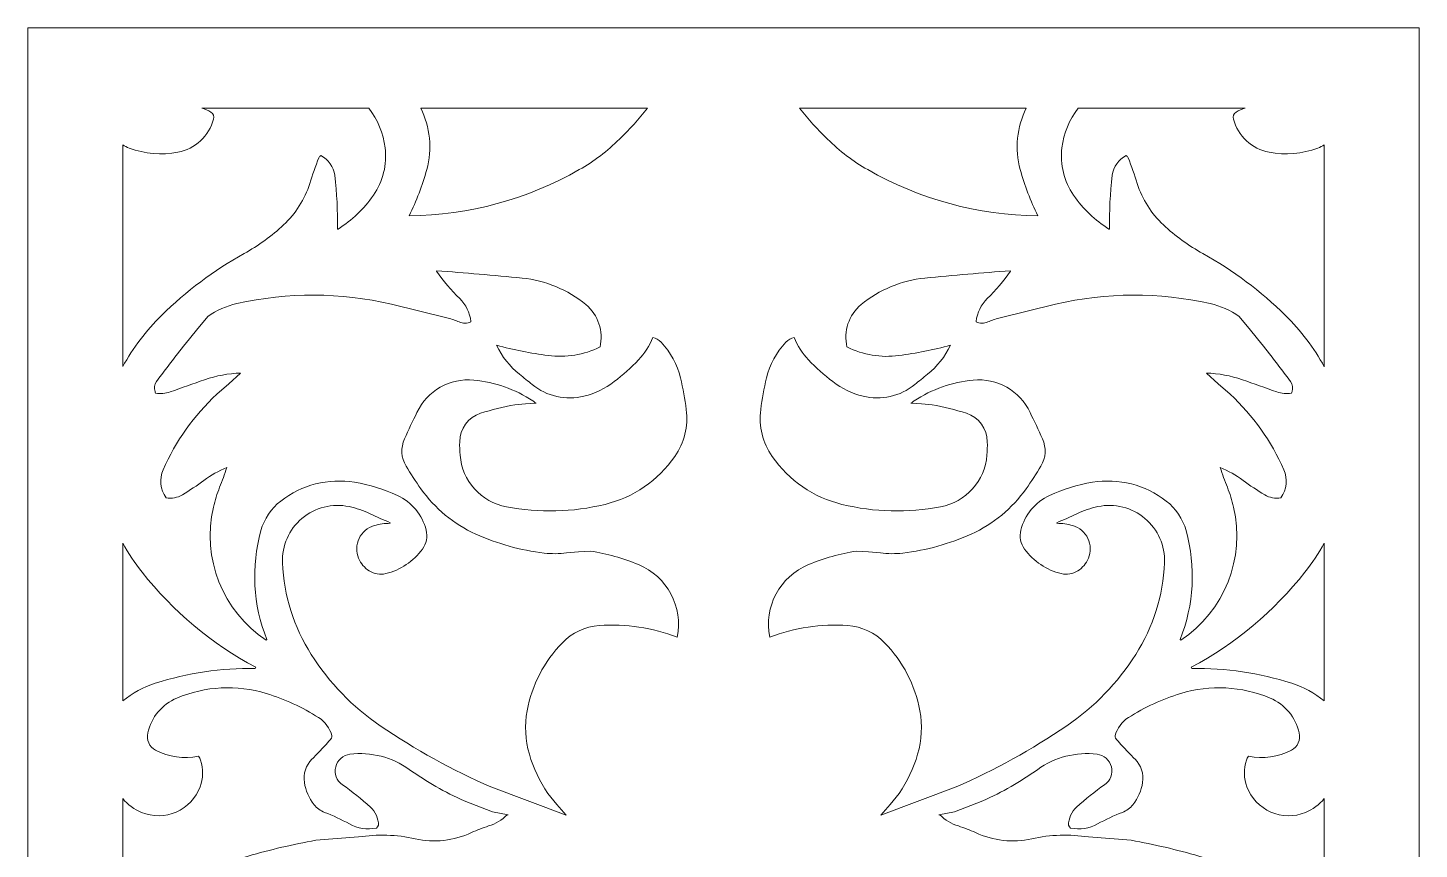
# Model space of a CAD drawing. Header units: centimetres. Extents: x -9.2 to 7.1, y -14.1 to 13.9.
# Drawn here: x -0.27 to 7.09, y 9.57 to 13.91 of the extents above; entities that cross this region are included whole.
import ezdxf

# ---------------------------------------------------------------- set-up
doc = ezdxf.new("R2010")
doc.units = ezdxf.units.CM
doc.header["$MEASUREMENT"] = 0
doc.layers.add('layer 1', color=7, linetype='Continuous')

msp = doc.modelspace()

# ---------------------------------------------------------------- linework, layer by layer
at = {"layer": 'layer 1', "color": 242, "lineweight": 9}
for points, knots in [([(-0.27156, 13.91214), (-0.27156, 13.91214), (7.08913, 13.91214), (7.08913, 13.91214), (7.08913, 13.91214), (7.08913, 13.91214), (7.08913, -14.10717), (7.08913, -14.10717), (7.08913, -14.10717), (7.08913, -14.10717), (-0.27156, -14.10717), (-0.27156, -14.10717), (-0.27156, -14.10717), (-0.27156, -14.10717), (-0.27156, 13.91214), (-0.27156, 13.91214)], [0, 0, 0, 0, 0.2, 0.2, 0.2, 0.2, 0.4, 0.4, 0.4, 0.4, 0.6, 0.6, 0.6, 0.6, 1, 1, 1, 1]), ([(0.6493, 13.4875), (0.6493, 13.4875), (1.53232, 13.4875), (1.53232, 13.4875), (1.53232, 13.4875), (1.57921, 13.4268), (1.60919, 13.35439), (1.61868, 13.27766), (1.61868, 13.27766), (1.62964, 13.18908), (1.60762, 13.09961), (1.55683, 13.0262), (1.55683, 13.0262), (1.50719, 12.95447), (1.44342, 12.89369), (1.36941, 12.84751), (1.36941, 12.84751), (1.36941, 12.84751), (1.36794, 12.84751), (1.36794, 12.84751), (1.36794, 12.84751), (1.36794, 12.84751), (1.36646, 12.84751), (1.36646, 12.84751), (1.36646, 12.84751), (1.36824, 12.94247), (1.36351, 13.03745), (1.35233, 13.13176), (1.35233, 13.13176), (1.34698, 13.17683), (1.31902, 13.21612), (1.27819, 13.23594), (1.27819, 13.23594), (1.27369, 13.23357), (1.27018, 13.22964), (1.26833, 13.22491), (1.26833, 13.22491), (1.25068, 13.17987), (1.23451, 13.13428), (1.21985, 13.08818), (1.21985, 13.08818), (1.19327, 13.00464), (1.14567, 12.92937), (1.08159, 12.86954), (1.08159, 12.86954), (1.0183, 12.81048), (0.94805, 12.75938), (0.87238, 12.71739), (0.87238, 12.71739), (0.71262, 12.62872), (0.56567, 12.51865), (0.4357, 12.39024), (0.4357, 12.39024), (0.35444, 12.30995), (0.28533, 12.21869), (0.23026, 12.1194), (0.23026, 12.1194), (0.23026, 12.1194), (0.23026, 13.29221), (0.23026, 13.29221), (0.23026, 13.29221), (0.24123, 13.28596), (0.25271, 13.28052), (0.26462, 13.276), (0.26462, 13.276), (0.34664, 13.24487), (0.43571, 13.23711), (0.52188, 13.25357), (0.52188, 13.25357), (0.61337, 13.27108), (0.68693, 13.33937), (0.71106, 13.42934), (0.71106, 13.42934), (0.71483, 13.44341), (0.70908, 13.45831), (0.69683, 13.46617), (0.69683, 13.46617), (0.68203, 13.47567), (0.66597, 13.48282), (0.6493, 13.4875)], [0, 0, 0, 0, 0.047619, 0.047619, 0.047619, 0.047619, 0.0952381, 0.0952381, 0.0952381, 0.0952381, 0.1428571, 0.1428571, 0.1428571, 0.1428571, 0.1904762, 0.1904762, 0.1904762, 0.1904762, 0.2380952, 0.2380952, 0.2380952, 0.2380952, 0.2857143, 0.2857143, 0.2857143, 0.2857143, 0.3333333, 0.3333333, 0.3333333, 0.3333333, 0.3809524, 0.3809524, 0.3809524, 0.3809524, 0.4285714, 0.4285714, 0.4285714, 0.4285714, 0.4761905, 0.4761905, 0.4761905, 0.4761905, 0.5238095, 0.5238095, 0.5238095, 0.5238095, 0.5714286, 0.5714286, 0.5714286, 0.5714286, 0.6190476, 0.6190476, 0.6190476, 0.6190476, 0.6666667, 0.6666667, 0.6666667, 0.6666667, 0.7142857, 0.7142857, 0.7142857, 0.7142857, 0.7619048, 0.7619048, 0.7619048, 0.7619048, 0.8095238, 0.8095238, 0.8095238, 0.8095238, 0.8571429, 0.8571429, 0.8571429, 0.8571429, 0.9047619, 0.9047619, 0.9047619, 0.9047619, 1, 1, 1, 1]), ([(1.80682, 13.4875), (1.80682, 13.4875), (3.00662, 13.4875), (3.00662, 13.4875), (3.00662, 13.4875), (2.96081, 13.42977), (2.91151, 13.37491), (2.8589, 13.32325), (2.8589, 13.32325), (2.79503, 13.26053), (2.72341, 13.20625), (2.64574, 13.16171), (2.64574, 13.16171), (2.37172, 13.00455), (2.06197, 12.92072), (1.74608, 12.91813), (1.74608, 12.91813), (1.78474, 12.99623), (1.81583, 13.07788), (1.8389, 13.16193), (1.8389, 13.16193), (1.86886, 13.27112), (1.85707, 13.38711), (1.80682, 13.4875)], [0, 0, 0, 0, 0.1428571, 0.1428571, 0.1428571, 0.1428571, 0.2857143, 0.2857143, 0.2857143, 0.2857143, 0.4285714, 0.4285714, 0.4285714, 0.4285714, 0.5714286, 0.5714286, 0.5714286, 0.5714286, 0.7142857, 0.7142857, 0.7142857, 0.7142857, 1, 1, 1, 1]), ([(3.81088, 13.4875), (3.81088, 13.4875), (5.0107, 13.4875), (5.0107, 13.4875), (5.0107, 13.4875), (4.96042, 13.38708), (4.94866, 13.27118), (4.97868, 13.16193), (4.97868, 13.16193), (5.00175, 13.07786), (5.03282, 12.99624), (5.07149, 12.91813), (5.07149, 12.91813), (4.75571, 12.92068), (4.44578, 13.00462), (4.17182, 13.16171), (4.17182, 13.16171), (4.09418, 13.20623), (4.02253, 13.26054), (3.95866, 13.32325), (3.95866, 13.32325), (3.90607, 13.37491), (3.85669, 13.42977), (3.81088, 13.4875)], [0, 0, 0, 0, 0.1428571, 0.1428571, 0.1428571, 0.1428571, 0.2857143, 0.2857143, 0.2857143, 0.2857143, 0.4285714, 0.4285714, 0.4285714, 0.4285714, 0.5714286, 0.5714286, 0.5714286, 0.5714286, 0.7142857, 0.7142857, 0.7142857, 0.7142857, 1, 1, 1, 1]), ([(5.28521, 13.4875), (5.28521, 13.4875), (6.16822, 13.4875), (6.16822, 13.4875), (6.16822, 13.4875), (6.15154, 13.48282), (6.13555, 13.47568), (6.12075, 13.46617), (6.12075, 13.46617), (6.10849, 13.4583), (6.10272, 13.44342), (6.1065, 13.42934), (6.1065, 13.42934), (6.1307, 13.33931), (6.20411, 13.27104), (6.29569, 13.25357), (6.29569, 13.25357), (6.38189, 13.23711), (6.4709, 13.24486), (6.55295, 13.276), (6.55295, 13.276), (6.56487, 13.28052), (6.57634, 13.28597), (6.58731, 13.29222), (6.58731, 13.29222), (6.58731, 13.29222), (6.58731, 12.11938), (6.58731, 12.11938), (6.58731, 12.11938), (6.53224, 12.21868), (6.46318, 12.30992), (6.38187, 12.39023), (6.38187, 12.39023), (6.25187, 12.51866), (6.10499, 12.62871), (5.9452, 12.71739), (5.9452, 12.71739), (5.86952, 12.75938), (5.79925, 12.81049), (5.73599, 12.86954), (5.73599, 12.86954), (5.67191, 12.92935), (5.62429, 13.00466), (5.59772, 13.08818), (5.59772, 13.08818), (5.58306, 13.13427), (5.5669, 13.17986), (5.54926, 13.22488), (5.54926, 13.22488), (5.54739, 13.22963), (5.54389, 13.23356), (5.53939, 13.23594), (5.53939, 13.23594), (5.49852, 13.2161), (5.47059, 13.17687), (5.46525, 13.13176), (5.46525, 13.13176), (5.45405, 13.03743), (5.44933, 12.94248), (5.45111, 12.84751), (5.45111, 12.84751), (5.45111, 12.84751), (5.44963, 12.84751), (5.44963, 12.84751), (5.44963, 12.84751), (5.44963, 12.84751), (5.44816, 12.84751), (5.44816, 12.84751), (5.44816, 12.84751), (5.37417, 12.89366), (5.31037, 12.9545), (5.26074, 13.0262), (5.26074, 13.0262), (5.20996, 13.09956), (5.18795, 13.18911), (5.19889, 13.27766), (5.19889, 13.27766), (5.20836, 13.35436), (5.23833, 13.4268), (5.28521, 13.4875)], [0, 0, 0, 0, 0.047619, 0.047619, 0.047619, 0.047619, 0.0952381, 0.0952381, 0.0952381, 0.0952381, 0.1428571, 0.1428571, 0.1428571, 0.1428571, 0.1904762, 0.1904762, 0.1904762, 0.1904762, 0.2380952, 0.2380952, 0.2380952, 0.2380952, 0.2857143, 0.2857143, 0.2857143, 0.2857143, 0.3333333, 0.3333333, 0.3333333, 0.3333333, 0.3809524, 0.3809524, 0.3809524, 0.3809524, 0.4285714, 0.4285714, 0.4285714, 0.4285714, 0.4761905, 0.4761905, 0.4761905, 0.4761905, 0.5238095, 0.5238095, 0.5238095, 0.5238095, 0.5714286, 0.5714286, 0.5714286, 0.5714286, 0.6190476, 0.6190476, 0.6190476, 0.6190476, 0.6666667, 0.6666667, 0.6666667, 0.6666667, 0.7142857, 0.7142857, 0.7142857, 0.7142857, 0.7619048, 0.7619048, 0.7619048, 0.7619048, 0.8095238, 0.8095238, 0.8095238, 0.8095238, 0.8571429, 0.8571429, 0.8571429, 0.8571429, 0.9047619, 0.9047619, 0.9047619, 0.9047619, 1, 1, 1, 1]), ([(2.57597, 9.74589), (2.57597, 9.74589), (2.17867, 9.89596), (2.17867, 9.89596), (2.17867, 9.89596), (1.97342, 9.98501), (1.77708, 10.09344), (1.59241, 10.21974), (1.59241, 10.21974), (1.44679, 10.31932), (1.32284, 10.44747), (1.22815, 10.59633), (1.22815, 10.59633), (1.13565, 10.74173), (1.0831, 10.90904), (1.07579, 11.08122), (1.07579, 11.08122), (1.07188, 11.17133), (1.10986, 11.25818), (1.1787, 11.31646), (1.1787, 11.31646), (1.24751, 11.37475), (1.34003, 11.39778), (1.42826, 11.37908), (1.42826, 11.37908), (1.46656, 11.37093), (1.50376, 11.35823), (1.53906, 11.34128), (1.53906, 11.34128), (1.57425, 11.32439), (1.60992, 11.30855), (1.64604, 11.29375), (1.64604, 11.29375), (1.64604, 11.29375), (1.64604, 11.29227), (1.64604, 11.29227), (1.64604, 11.29227), (1.64604, 11.29227), (1.64604, 11.29081), (1.64604, 11.29081), (1.64604, 11.29081), (1.61736, 11.29038), (1.58886, 11.28619), (1.56126, 11.27835), (1.56126, 11.27835), (1.52595, 11.2683), (1.49666, 11.24358), (1.48081, 11.21047), (1.48081, 11.21047), (1.46496, 11.17735), (1.46399, 11.13922), (1.4783, 11.10541), (1.4783, 11.10541), (1.48993, 11.07784), (1.50975, 11.05453), (1.5351, 11.03864), (1.5351, 11.03864), (1.56087, 11.02247), (1.59203, 11.01735), (1.62162, 11.0244), (1.62162, 11.0244), (1.70001, 11.04309), (1.76909, 11.0892), (1.8164, 11.15443), (1.8164, 11.15443), (1.83729, 11.18325), (1.84435, 11.21981), (1.83566, 11.25433), (1.83566, 11.25433), (1.81533, 11.33516), (1.75965, 11.40244), (1.68403, 11.4375), (1.68403, 11.4375), (1.61178, 11.47099), (1.53538, 11.49459), (1.45683, 11.50766), (1.45683, 11.50766), (1.31848, 11.53068), (1.1769, 11.49477), (1.06629, 11.40853), (1.06629, 11.40853), (1.01554, 11.36894), (0.97885, 11.31412), (0.96165, 11.2521), (0.96165, 11.2521), (0.90885, 11.0617), (0.91973, 10.85938), (0.99271, 10.67577), (0.99271, 10.67577), (0.99271, 10.67577), (0.99125, 10.67431), (0.99125, 10.67431), (0.99125, 10.67431), (0.99125, 10.67431), (0.98978, 10.67284), (0.98978, 10.67284), (0.98978, 10.67284), (0.75872, 10.82559), (0.64725, 11.10641), (0.71023, 11.37615), (0.71023, 11.37615), (0.7186, 11.412), (0.72963, 11.44719), (0.74322, 11.4814), (0.74322, 11.4814), (0.75678, 11.51558), (0.76933, 11.55015), (0.78085, 11.58508), (0.78085, 11.58508), (0.738, 11.56795), (0.69752, 11.5454), (0.66041, 11.51796), (0.66041, 11.51796), (0.62343, 11.49063), (0.58519, 11.46501), (0.54584, 11.44124), (0.54584, 11.44124), (0.52013, 11.42571), (0.48953, 11.42033), (0.46008, 11.42617), (0.46008, 11.42617), (0.42883, 11.4689), (0.42273, 11.5251), (0.44401, 11.57357), (0.44401, 11.57357), (0.51043, 11.72479), (0.60705, 11.8609), (0.72787, 11.97351), (0.72787, 11.97351), (0.72787, 11.97351), (0.79114, 12.02943), (0.79114, 12.02943), (0.79114, 12.02943), (0.79114, 12.02943), (0.85442, 12.08535), (0.85442, 12.08535), (0.85442, 12.08535), (0.7895, 12.08345), (0.72528, 12.07166), (0.66392, 12.05037), (0.66392, 12.05037), (0.60292, 12.02922), (0.54205, 12.0077), (0.48131, 11.98582), (0.48131, 11.98582), (0.45661, 11.97693), (0.43, 11.97471), (0.40416, 11.9794), (0.40416, 11.9794), (0.40416, 11.9794), (0.4027, 11.98382), (0.4027, 11.98382), (0.4027, 11.98382), (0.4027, 11.98382), (0.40123, 11.98823), (0.40123, 11.98823), (0.40123, 11.98823), (0.39507, 12.00579), (0.39801, 12.02527), (0.40906, 12.04022), (0.40906, 12.04022), (0.45846, 12.10699), (0.50881, 12.17305), (0.56012, 12.23837), (0.56012, 12.23837), (0.56012, 12.23837), (0.62046, 12.31194), (0.62046, 12.31194), (0.62046, 12.31194), (0.62046, 12.31194), (0.68079, 12.3855), (0.68079, 12.3855), (0.68079, 12.3855), (0.72705, 12.41794), (0.77923, 12.441), (0.83436, 12.45338), (0.83436, 12.45338), (1.1036, 12.51384), (1.38314, 12.51275), (1.65192, 12.45024), (1.65192, 12.45024), (1.65192, 12.45024), (1.80201, 12.41346), (1.80201, 12.41346), (1.80201, 12.41346), (1.80201, 12.41346), (1.95208, 12.37666), (1.95208, 12.37666), (1.95208, 12.37666), (1.97202, 12.37098), (1.99157, 12.36401), (2.01061, 12.3558), (2.01061, 12.3558), (2.03047, 12.34725), (2.05297, 12.34734), (2.07274, 12.35607), (2.07274, 12.35607), (2.07274, 12.35607), (2.07274, 12.35754), (2.07274, 12.35754), (2.07274, 12.35754), (2.07274, 12.35754), (2.07274, 12.35902), (2.07274, 12.35902), (2.07274, 12.35902), (2.06704, 12.40482), (2.04611, 12.44733), (2.01327, 12.47976), (2.01327, 12.47976), (1.96827, 12.52421), (1.92713, 12.57242), (1.8903, 12.62385), (1.8903, 12.62385), (1.8903, 12.62385), (1.8903, 12.62533), (1.8903, 12.62533), (1.8903, 12.62533), (1.8903, 12.62533), (1.8903, 12.62681), (1.8903, 12.62681), (1.8903, 12.62681), (2.04138, 12.6157), (2.19234, 12.60275), (2.34312, 12.58795), (2.34312, 12.58795), (2.46708, 12.57579), (2.58465, 12.52688), (2.68067, 12.44755), (2.68067, 12.44755), (2.74631, 12.39336), (2.77531, 12.30641), (2.75548, 12.22365), (2.75548, 12.22365), (2.67059, 12.18143), (2.57495, 12.16561), (2.48099, 12.17822), (2.48099, 12.17822), (2.38899, 12.19057), (2.29784, 12.2087), (2.20811, 12.23248), (2.20811, 12.23248), (2.23657, 12.1728), (2.27815, 12.12033), (2.32978, 12.07902), (2.32978, 12.07902), (2.35217, 12.0611), (2.37448, 12.04307), (2.3967, 12.02494), (2.3967, 12.02494), (2.4733, 11.96246), (2.57472, 11.93957), (2.67072, 11.96319), (2.67072, 11.96319), (2.72873, 11.97745), (2.78313, 12.00361), (2.83049, 12.04003), (2.83049, 12.04003), (2.87636, 12.0753), (2.9194, 12.11408), (2.95923, 12.15604), (2.95923, 12.15604), (2.99165, 12.19017), (3.01736, 12.23007), (3.03503, 12.27369), (3.03503, 12.27369), (3.05168, 12.26976), (3.06684, 12.26107), (3.07864, 12.2487), (3.07864, 12.2487), (3.12897, 12.196), (3.16435, 12.1308), (3.18113, 12.05989), (3.18113, 12.05989), (3.19424, 12.0045), (3.20443, 11.94848), (3.21168, 11.89203), (3.21168, 11.89203), (3.22292, 11.8046), (3.20123, 11.71607), (3.15089, 11.6437), (3.15089, 11.6437), (3.06291, 11.51726), (2.93163, 11.42731), (2.78196, 11.39086), (2.78196, 11.39086), (2.61102, 11.34926), (2.43309, 11.34475), (2.26026, 11.37758), (2.26026, 11.37758), (2.12629, 11.403), (2.02592, 11.5152), (2.01528, 11.65114), (2.01528, 11.65114), (2.01344, 11.67481), (2.01269, 11.69856), (2.01302, 11.72231), (2.01302, 11.72231), (2.01395, 11.79097), (2.05855, 11.85145), (2.12383, 11.87277), (2.12383, 11.87277), (2.18313, 11.89209), (2.24376, 11.90708), (2.30522, 11.91761), (2.30522, 11.91761), (2.30522, 11.91761), (2.36114, 11.92202), (2.36114, 11.92202), (2.36114, 11.92202), (2.36114, 11.92202), (2.41704, 11.92643), (2.41704, 11.92643), (2.41704, 11.92643), (2.41704, 11.92643), (2.4141, 11.92791), (2.4141, 11.92791), (2.4141, 11.92791), (2.4141, 11.92791), (2.41115, 11.92938), (2.41115, 11.92938), (2.41115, 11.92938), (2.40771, 11.93278), (2.40394, 11.93582), (2.39991, 11.93848), (2.39991, 11.93848), (2.30654, 12.00012), (2.19953, 12.03788), (2.08815, 12.04846), (2.08815, 12.04846), (1.96176, 12.06044), (1.84143, 11.99229), (1.7869, 11.87764), (1.7869, 11.87764), (1.76464, 11.83087), (1.74271, 11.78395), (1.72113, 11.73688), (1.72113, 11.73688), (1.69995, 11.69065), (1.70297, 11.637), (1.72922, 11.59345), (1.72922, 11.59345), (1.75395, 11.55244), (1.7802, 11.51235), (1.80789, 11.47326), (1.80789, 11.47326), (1.88166, 11.36913), (1.98176, 11.28652), (2.09803, 11.23387), (2.09803, 11.23387), (2.21293, 11.18185), (2.33512, 11.14784), (2.46039, 11.13302), (2.46039, 11.13302), (2.49981, 11.12836), (2.53964, 11.12897), (2.5789, 11.13485), (2.5789, 11.13485), (2.5789, 11.13485), (2.64217, 11.13926), (2.64217, 11.13926), (2.64217, 11.13926), (2.64217, 11.13926), (2.70544, 11.14367), (2.70544, 11.14367), (2.70544, 11.14367), (2.7924, 11.12963), (2.87746, 11.10561), (2.95892, 11.07212), (2.95892, 11.07212), (3.11066, 11.00981), (3.19685, 10.84837), (3.16452, 10.68755), (3.16452, 10.68755), (3.03313, 10.73878), (2.892, 10.75994), (2.75136, 10.74949), (2.75136, 10.74949), (2.6774, 10.744), (2.60804, 10.71172), (2.55623, 10.65865), (2.55623, 10.65865), (2.45985, 10.55991), (2.39501, 10.43482), (2.36996, 10.29912), (2.36996, 10.29912), (2.35584, 10.22263), (2.35987, 10.14393), (2.38173, 10.06928), (2.38173, 10.06928), (2.40342, 9.99524), (2.43616, 9.9249), (2.47885, 9.86064), (2.47885, 9.86064), (2.47885, 9.86064), (2.52741, 9.80326), (2.52741, 9.80326), (2.52741, 9.80326), (2.52741, 9.80326), (2.57597, 9.74589), (2.57597, 9.74589)], [0, 0, 0, 0, 0.009901, 0.009901, 0.009901, 0.009901, 0.019802, 0.019802, 0.019802, 0.019802, 0.029703, 0.029703, 0.029703, 0.029703, 0.039604, 0.039604, 0.039604, 0.039604, 0.049505, 0.049505, 0.049505, 0.049505, 0.0594059, 0.0594059, 0.0594059, 0.0594059, 0.0693069, 0.0693069, 0.0693069, 0.0693069, 0.0792079, 0.0792079, 0.0792079, 0.0792079, 0.0891089, 0.0891089, 0.0891089, 0.0891089, 0.0990099, 0.0990099, 0.0990099, 0.0990099, 0.1089109, 0.1089109, 0.1089109, 0.1089109, 0.1188119, 0.1188119, 0.1188119, 0.1188119, 0.1287129, 0.1287129, 0.1287129, 0.1287129, 0.1386139, 0.1386139, 0.1386139, 0.1386139, 0.1485149, 0.1485149, 0.1485149, 0.1485149, 0.1584158, 0.1584158, 0.1584158, 0.1584158, 0.1683168, 0.1683168, 0.1683168, 0.1683168, 0.1782178, 0.1782178, 0.1782178, 0.1782178, 0.1881188, 0.1881188, 0.1881188, 0.1881188, 0.1980198, 0.1980198, 0.1980198, 0.1980198, 0.2079208, 0.2079208, 0.2079208, 0.2079208, 0.2178218, 0.2178218, 0.2178218, 0.2178218, 0.2277228, 0.2277228, 0.2277228, 0.2277228, 0.2376238, 0.2376238, 0.2376238, 0.2376238, 0.2475248, 0.2475248, 0.2475248, 0.2475248, 0.2574257, 0.2574257, 0.2574257, 0.2574257, 0.2673267, 0.2673267, 0.2673267, 0.2673267, 0.2772277, 0.2772277, 0.2772277, 0.2772277, 0.2871287, 0.2871287, 0.2871287, 0.2871287, 0.2970297, 0.2970297, 0.2970297, 0.2970297, 0.3069307, 0.3069307, 0.3069307, 0.3069307, 0.3168317, 0.3168317, 0.3168317, 0.3168317, 0.3267327, 0.3267327, 0.3267327, 0.3267327, 0.3366337, 0.3366337, 0.3366337, 0.3366337, 0.3465347, 0.3465347, 0.3465347, 0.3465347, 0.3564356, 0.3564356, 0.3564356, 0.3564356, 0.3663366, 0.3663366, 0.3663366, 0.3663366, 0.3762376, 0.3762376, 0.3762376, 0.3762376, 0.3861386, 0.3861386, 0.3861386, 0.3861386, 0.3960396, 0.3960396, 0.3960396, 0.3960396, 0.4059406, 0.4059406, 0.4059406, 0.4059406, 0.4158416, 0.4158416, 0.4158416, 0.4158416, 0.4257426, 0.4257426, 0.4257426, 0.4257426, 0.4356436, 0.4356436, 0.4356436, 0.4356436, 0.4455446, 0.4455446, 0.4455446, 0.4455446, 0.4554455, 0.4554455, 0.4554455, 0.4554455, 0.4653465, 0.4653465, 0.4653465, 0.4653465, 0.4752475, 0.4752475, 0.4752475, 0.4752475, 0.4851485, 0.4851485, 0.4851485, 0.4851485, 0.4950495, 0.4950495, 0.4950495, 0.4950495, 0.5049505, 0.5049505, 0.5049505, 0.5049505, 0.5148515, 0.5148515, 0.5148515, 0.5148515, 0.5247525, 0.5247525, 0.5247525, 0.5247525, 0.5346535, 0.5346535, 0.5346535, 0.5346535, 0.5445545, 0.5445545, 0.5445545, 0.5445545, 0.5544554, 0.5544554, 0.5544554, 0.5544554, 0.5643564, 0.5643564, 0.5643564, 0.5643564, 0.5742574, 0.5742574, 0.5742574, 0.5742574, 0.5841584, 0.5841584, 0.5841584, 0.5841584, 0.5940594, 0.5940594, 0.5940594, 0.5940594, 0.6039604, 0.6039604, 0.6039604, 0.6039604, 0.6138614, 0.6138614, 0.6138614, 0.6138614, 0.6237624, 0.6237624, 0.6237624, 0.6237624, 0.6336634, 0.6336634, 0.6336634, 0.6336634, 0.6435644, 0.6435644, 0.6435644, 0.6435644, 0.6534653, 0.6534653, 0.6534653, 0.6534653, 0.6633663, 0.6633663, 0.6633663, 0.6633663, 0.6732673, 0.6732673, 0.6732673, 0.6732673, 0.6831683, 0.6831683, 0.6831683, 0.6831683, 0.6930693, 0.6930693, 0.6930693, 0.6930693, 0.7029703, 0.7029703, 0.7029703, 0.7029703, 0.7128713, 0.7128713, 0.7128713, 0.7128713, 0.7227723, 0.7227723, 0.7227723, 0.7227723, 0.7326733, 0.7326733, 0.7326733, 0.7326733, 0.7425743, 0.7425743, 0.7425743, 0.7425743, 0.7524752, 0.7524752, 0.7524752, 0.7524752, 0.7623762, 0.7623762, 0.7623762, 0.7623762, 0.7722772, 0.7722772, 0.7722772, 0.7722772, 0.7821782, 0.7821782, 0.7821782, 0.7821782, 0.7920792, 0.7920792, 0.7920792, 0.7920792, 0.8019802, 0.8019802, 0.8019802, 0.8019802, 0.8118812, 0.8118812, 0.8118812, 0.8118812, 0.8217822, 0.8217822, 0.8217822, 0.8217822, 0.8316832, 0.8316832, 0.8316832, 0.8316832, 0.8415842, 0.8415842, 0.8415842, 0.8415842, 0.8514851, 0.8514851, 0.8514851, 0.8514851, 0.8613861, 0.8613861, 0.8613861, 0.8613861, 0.8712871, 0.8712871, 0.8712871, 0.8712871, 0.8811881, 0.8811881, 0.8811881, 0.8811881, 0.8910891, 0.8910891, 0.8910891, 0.8910891, 0.9009901, 0.9009901, 0.9009901, 0.9009901, 0.9108911, 0.9108911, 0.9108911, 0.9108911, 0.9207921, 0.9207921, 0.9207921, 0.9207921, 0.9306931, 0.9306931, 0.9306931, 0.9306931, 0.9405941, 0.9405941, 0.9405941, 0.9405941, 0.950495, 0.950495, 0.950495, 0.950495, 0.960396, 0.960396, 0.960396, 0.960396, 0.970297, 0.970297, 0.970297, 0.970297, 0.980198, 0.980198, 0.980198, 0.980198, 1, 1, 1, 1]), ([(4.24161, 9.74589), (4.24161, 9.74589), (4.6389, 9.89596), (4.6389, 9.89596), (4.6389, 9.89596), (4.84418, 9.98502), (5.04046, 10.09343), (5.22517, 10.21974), (5.22517, 10.21974), (5.37081, 10.31935), (5.49471, 10.44742), (5.58941, 10.59633), (5.58941, 10.59633), (5.68193, 10.74179), (5.73449, 10.90898), (5.74178, 11.08122), (5.74178, 11.08122), (5.74552, 11.17149), (5.70728, 11.2584), (5.63822, 11.31663), (5.63822, 11.31663), (5.56915, 11.37487), (5.47764, 11.398), (5.3893, 11.37908), (5.3893, 11.37908), (5.351, 11.37092), (5.31381, 11.35823), (5.27851, 11.34128), (5.27851, 11.34128), (5.24333, 11.32439), (5.20765, 11.30853), (5.17153, 11.29375), (5.17153, 11.29375), (5.17153, 11.29375), (5.17153, 11.29227), (5.17153, 11.29227), (5.17153, 11.29227), (5.17153, 11.29227), (5.17153, 11.29081), (5.17153, 11.29081), (5.17153, 11.29081), (5.20021, 11.29038), (5.22872, 11.28619), (5.25631, 11.27835), (5.25631, 11.27835), (5.29158, 11.26837), (5.32087, 11.24372), (5.33676, 11.21068), (5.33676, 11.21068), (5.35264, 11.17766), (5.3535, 11.1392), (5.33928, 11.10541), (5.33928, 11.10541), (5.32764, 11.07784), (5.3078, 11.05452), (5.28246, 11.03864), (5.28246, 11.03864), (5.25671, 11.02248), (5.22552, 11.01736), (5.19596, 11.0244), (5.19596, 11.0244), (5.11759, 11.04307), (5.04848, 11.08923), (5.00118, 11.15443), (5.00118, 11.15443), (4.98029, 11.18323), (4.97323, 11.21983), (4.9819, 11.25433), (4.9819, 11.25433), (5.00221, 11.33512), (5.05798, 11.40244), (5.13355, 11.4375), (5.13355, 11.4375), (5.20577, 11.47099), (5.28221, 11.49459), (5.36073, 11.50766), (5.36073, 11.50766), (5.49901, 11.53071), (5.64071, 11.4947), (5.75127, 11.40853), (5.75127, 11.40853), (5.80201, 11.36897), (5.83871, 11.31409), (5.85592, 11.2521), (5.85592, 11.2521), (5.90873, 11.06179), (5.89779, 10.85931), (5.82485, 10.67577), (5.82485, 10.67577), (5.82485, 10.67577), (5.82632, 10.67431), (5.82632, 10.67431), (5.82632, 10.67431), (5.82632, 10.67431), (5.82778, 10.67284), (5.82778, 10.67284), (5.82778, 10.67284), (6.05896, 10.82587), (6.17055, 11.10622), (6.10735, 11.37615), (6.10735, 11.37615), (6.09897, 11.412), (6.08794, 11.44718), (6.07436, 11.4814), (6.07436, 11.4814), (6.06079, 11.51558), (6.04824, 11.55016), (6.03671, 11.58508), (6.03671, 11.58508), (6.07957, 11.56796), (6.12006, 11.54539), (6.15717, 11.51796), (6.15717, 11.51796), (6.19415, 11.49061), (6.23237, 11.46502), (6.27174, 11.44124), (6.27174, 11.44124), (6.29745, 11.4257), (6.32802, 11.42033), (6.35749, 11.42617), (6.35749, 11.42617), (6.38874, 11.46895), (6.39488, 11.52507), (6.37356, 11.57357), (6.37356, 11.57357), (6.30711, 11.72483), (6.21055, 11.86088), (6.0897, 11.97351), (6.0897, 11.97351), (6.0897, 11.97351), (6.02643, 12.02943), (6.02643, 12.02943), (6.02643, 12.02943), (6.02643, 12.02943), (5.96316, 12.08535), (5.96316, 12.08535), (5.96316, 12.08535), (6.02806, 12.08345), (6.0923, 12.07165), (6.15366, 12.05037), (6.15366, 12.05037), (6.21465, 12.02922), (6.27552, 12.0077), (6.33626, 11.98582), (6.33626, 11.98582), (6.36096, 11.97692), (6.38757, 11.9747), (6.4134, 11.9794), (6.4134, 11.9794), (6.4134, 11.9794), (6.41488, 11.98382), (6.41488, 11.98382), (6.41488, 11.98382), (6.41488, 11.98382), (6.41635, 11.98823), (6.41635, 11.98823), (6.41635, 11.98823), (6.4225, 12.0058), (6.41958, 12.02526), (6.40851, 12.04022), (6.40851, 12.04022), (6.35912, 12.10701), (6.30875, 12.17305), (6.25744, 12.23837), (6.25744, 12.23837), (6.25744, 12.23837), (6.19711, 12.31194), (6.19711, 12.31194), (6.19711, 12.31194), (6.19711, 12.31194), (6.13678, 12.3855), (6.13678, 12.3855), (6.13678, 12.3855), (6.09051, 12.41794), (6.03835, 12.441), (5.98322, 12.45338), (5.98322, 12.45338), (5.71388, 12.51384), (5.4345, 12.51278), (5.16564, 12.45024), (5.16564, 12.45024), (5.16564, 12.45024), (5.01557, 12.41346), (5.01557, 12.41346), (5.01557, 12.41346), (5.01557, 12.41346), (4.86549, 12.37666), (4.86549, 12.37666), (4.86549, 12.37666), (4.84555, 12.37098), (4.826, 12.36401), (4.80696, 12.3558), (4.80696, 12.3558), (4.78712, 12.34725), (4.7646, 12.34735), (4.74483, 12.35607), (4.74483, 12.35607), (4.74483, 12.35607), (4.74483, 12.35754), (4.74483, 12.35754), (4.74483, 12.35754), (4.74483, 12.35754), (4.74483, 12.35902), (4.74483, 12.35902), (4.74483, 12.35902), (4.75052, 12.40479), (4.77148, 12.44735), (4.80429, 12.47976), (4.80429, 12.47976), (4.8493, 12.52422), (4.89044, 12.57242), (4.92728, 12.62385), (4.92728, 12.62385), (4.92728, 12.62385), (4.92728, 12.62533), (4.92728, 12.62533), (4.92728, 12.62533), (4.92728, 12.62533), (4.92728, 12.62681), (4.92728, 12.62681), (4.92728, 12.62681), (4.77618, 12.6157), (4.62523, 12.60275), (4.47446, 12.58795), (4.47446, 12.58795), (4.35045, 12.57578), (4.23295, 12.52692), (4.13689, 12.44755), (4.13689, 12.44755), (4.07125, 12.39328), (4.0422, 12.30647), (4.0621, 12.22365), (4.0621, 12.22365), (4.14702, 12.18142), (4.24258, 12.16559), (4.33658, 12.17822), (4.33658, 12.17822), (4.42859, 12.19057), (4.51972, 12.2087), (4.60945, 12.23248), (4.60945, 12.23248), (4.58101, 12.17281), (4.5394, 12.12033), (4.4878, 12.07902), (4.4878, 12.07902), (4.46541, 12.0611), (4.4431, 12.04307), (4.42088, 12.02494), (4.42088, 12.02494), (4.34434, 11.96247), (4.2428, 11.93962), (4.14686, 11.96319), (4.14686, 11.96319), (4.08885, 11.97744), (4.03443, 12.00362), (3.98708, 12.04003), (3.98708, 12.04003), (3.94122, 12.0753), (3.89817, 12.11409), (3.85833, 12.15604), (3.85833, 12.15604), (3.82593, 12.19017), (3.80022, 12.23008), (3.78253, 12.27369), (3.78253, 12.27369), (3.76589, 12.26975), (3.75074, 12.26109), (3.73893, 12.2487), (3.73893, 12.2487), (3.68858, 12.19597), (3.65322, 12.13083), (3.63644, 12.05989), (3.63644, 12.05989), (3.62334, 12.0045), (3.61314, 11.94848), (3.60589, 11.89203), (3.60589, 11.89203), (3.59466, 11.80455), (3.61631, 11.71609), (3.66668, 11.6437), (3.66668, 11.6437), (3.75471, 11.51721), (3.88586, 11.42729), (4.03561, 11.39086), (4.03561, 11.39086), (4.20659, 11.34926), (4.38443, 11.34472), (4.55732, 11.37758), (4.55732, 11.37758), (4.69139, 11.40312), (4.79174, 11.51506), (4.80228, 11.65114), (4.80228, 11.65114), (4.80412, 11.67481), (4.80489, 11.69856), (4.80455, 11.72231), (4.80455, 11.72231), (4.80356, 11.79103), (4.75909, 11.85148), (4.69374, 11.87277), (4.69374, 11.87277), (4.63444, 11.89209), (4.57382, 11.90708), (4.51234, 11.91761), (4.51234, 11.91761), (4.51234, 11.91761), (4.45644, 11.92202), (4.45644, 11.92202), (4.45644, 11.92202), (4.45644, 11.92202), (4.40052, 11.92643), (4.40052, 11.92643), (4.40052, 11.92643), (4.40052, 11.92643), (4.40347, 11.92791), (4.40347, 11.92791), (4.40347, 11.92791), (4.40347, 11.92791), (4.40641, 11.92938), (4.40641, 11.92938), (4.40641, 11.92938), (4.40987, 11.93278), (4.41363, 11.93582), (4.41767, 11.93848), (4.41767, 11.93848), (4.511, 12.00011), (4.61808, 12.03787), (4.72941, 12.04846), (4.72941, 12.04846), (4.8557, 12.06052), (4.97612, 11.99216), (5.03068, 11.87764), (5.03068, 11.87764), (5.05294, 11.83087), (5.07486, 11.78395), (5.09643, 11.73688), (5.09643, 11.73688), (5.11761, 11.6907), (5.11457, 11.63697), (5.08834, 11.59345), (5.08834, 11.59345), (5.06361, 11.55244), (5.03737, 11.51235), (5.00968, 11.47326), (5.00968, 11.47326), (4.93594, 11.36915), (4.83577, 11.28651), (4.71955, 11.23387), (4.71955, 11.23387), (4.60467, 11.18186), (4.48242, 11.14784), (4.35719, 11.13302), (4.35719, 11.13302), (4.31777, 11.12836), (4.27792, 11.12897), (4.23868, 11.13485), (4.23868, 11.13485), (4.23868, 11.13485), (4.1754, 11.13926), (4.1754, 11.13926), (4.1754, 11.13926), (4.1754, 11.13926), (4.11213, 11.14367), (4.11213, 11.14367), (4.11213, 11.14367), (4.02516, 11.12963), (3.94013, 11.10563), (3.85865, 11.07212), (3.85865, 11.07212), (3.7068, 11.00962), (3.62054, 10.84851), (3.65305, 10.68755), (3.65305, 10.68755), (3.7844, 10.73876), (3.92561, 10.75993), (4.06621, 10.74949), (4.06621, 10.74949), (4.14013, 10.74401), (4.20955, 10.71168), (4.26134, 10.65865), (4.26134, 10.65865), (4.35771, 10.55995), (4.42255, 10.43476), (4.44761, 10.29912), (4.44761, 10.29912), (4.46173, 10.22266), (4.45769, 10.1439), (4.43584, 10.06928), (4.43584, 10.06928), (4.41415, 9.99525), (4.38141, 9.92489), (4.33872, 9.86064), (4.33872, 9.86064), (4.33872, 9.86064), (4.29016, 9.80326), (4.29016, 9.80326), (4.29016, 9.80326), (4.29016, 9.80326), (4.24161, 9.74589), (4.24161, 9.74589)], [0, 0, 0, 0, 0.009901, 0.009901, 0.009901, 0.009901, 0.019802, 0.019802, 0.019802, 0.019802, 0.029703, 0.029703, 0.029703, 0.029703, 0.039604, 0.039604, 0.039604, 0.039604, 0.049505, 0.049505, 0.049505, 0.049505, 0.0594059, 0.0594059, 0.0594059, 0.0594059, 0.0693069, 0.0693069, 0.0693069, 0.0693069, 0.0792079, 0.0792079, 0.0792079, 0.0792079, 0.0891089, 0.0891089, 0.0891089, 0.0891089, 0.0990099, 0.0990099, 0.0990099, 0.0990099, 0.1089109, 0.1089109, 0.1089109, 0.1089109, 0.1188119, 0.1188119, 0.1188119, 0.1188119, 0.1287129, 0.1287129, 0.1287129, 0.1287129, 0.1386139, 0.1386139, 0.1386139, 0.1386139, 0.1485149, 0.1485149, 0.1485149, 0.1485149, 0.1584158, 0.1584158, 0.1584158, 0.1584158, 0.1683168, 0.1683168, 0.1683168, 0.1683168, 0.1782178, 0.1782178, 0.1782178, 0.1782178, 0.1881188, 0.1881188, 0.1881188, 0.1881188, 0.1980198, 0.1980198, 0.1980198, 0.1980198, 0.2079208, 0.2079208, 0.2079208, 0.2079208, 0.2178218, 0.2178218, 0.2178218, 0.2178218, 0.2277228, 0.2277228, 0.2277228, 0.2277228, 0.2376238, 0.2376238, 0.2376238, 0.2376238, 0.2475248, 0.2475248, 0.2475248, 0.2475248, 0.2574257, 0.2574257, 0.2574257, 0.2574257, 0.2673267, 0.2673267, 0.2673267, 0.2673267, 0.2772277, 0.2772277, 0.2772277, 0.2772277, 0.2871287, 0.2871287, 0.2871287, 0.2871287, 0.2970297, 0.2970297, 0.2970297, 0.2970297, 0.3069307, 0.3069307, 0.3069307, 0.3069307, 0.3168317, 0.3168317, 0.3168317, 0.3168317, 0.3267327, 0.3267327, 0.3267327, 0.3267327, 0.3366337, 0.3366337, 0.3366337, 0.3366337, 0.3465347, 0.3465347, 0.3465347, 0.3465347, 0.3564356, 0.3564356, 0.3564356, 0.3564356, 0.3663366, 0.3663366, 0.3663366, 0.3663366, 0.3762376, 0.3762376, 0.3762376, 0.3762376, 0.3861386, 0.3861386, 0.3861386, 0.3861386, 0.3960396, 0.3960396, 0.3960396, 0.3960396, 0.4059406, 0.4059406, 0.4059406, 0.4059406, 0.4158416, 0.4158416, 0.4158416, 0.4158416, 0.4257426, 0.4257426, 0.4257426, 0.4257426, 0.4356436, 0.4356436, 0.4356436, 0.4356436, 0.4455446, 0.4455446, 0.4455446, 0.4455446, 0.4554455, 0.4554455, 0.4554455, 0.4554455, 0.4653465, 0.4653465, 0.4653465, 0.4653465, 0.4752475, 0.4752475, 0.4752475, 0.4752475, 0.4851485, 0.4851485, 0.4851485, 0.4851485, 0.4950495, 0.4950495, 0.4950495, 0.4950495, 0.5049505, 0.5049505, 0.5049505, 0.5049505, 0.5148515, 0.5148515, 0.5148515, 0.5148515, 0.5247525, 0.5247525, 0.5247525, 0.5247525, 0.5346535, 0.5346535, 0.5346535, 0.5346535, 0.5445545, 0.5445545, 0.5445545, 0.5445545, 0.5544554, 0.5544554, 0.5544554, 0.5544554, 0.5643564, 0.5643564, 0.5643564, 0.5643564, 0.5742574, 0.5742574, 0.5742574, 0.5742574, 0.5841584, 0.5841584, 0.5841584, 0.5841584, 0.5940594, 0.5940594, 0.5940594, 0.5940594, 0.6039604, 0.6039604, 0.6039604, 0.6039604, 0.6138614, 0.6138614, 0.6138614, 0.6138614, 0.6237624, 0.6237624, 0.6237624, 0.6237624, 0.6336634, 0.6336634, 0.6336634, 0.6336634, 0.6435644, 0.6435644, 0.6435644, 0.6435644, 0.6534653, 0.6534653, 0.6534653, 0.6534653, 0.6633663, 0.6633663, 0.6633663, 0.6633663, 0.6732673, 0.6732673, 0.6732673, 0.6732673, 0.6831683, 0.6831683, 0.6831683, 0.6831683, 0.6930693, 0.6930693, 0.6930693, 0.6930693, 0.7029703, 0.7029703, 0.7029703, 0.7029703, 0.7128713, 0.7128713, 0.7128713, 0.7128713, 0.7227723, 0.7227723, 0.7227723, 0.7227723, 0.7326733, 0.7326733, 0.7326733, 0.7326733, 0.7425743, 0.7425743, 0.7425743, 0.7425743, 0.7524752, 0.7524752, 0.7524752, 0.7524752, 0.7623762, 0.7623762, 0.7623762, 0.7623762, 0.7722772, 0.7722772, 0.7722772, 0.7722772, 0.7821782, 0.7821782, 0.7821782, 0.7821782, 0.7920792, 0.7920792, 0.7920792, 0.7920792, 0.8019802, 0.8019802, 0.8019802, 0.8019802, 0.8118812, 0.8118812, 0.8118812, 0.8118812, 0.8217822, 0.8217822, 0.8217822, 0.8217822, 0.8316832, 0.8316832, 0.8316832, 0.8316832, 0.8415842, 0.8415842, 0.8415842, 0.8415842, 0.8514851, 0.8514851, 0.8514851, 0.8514851, 0.8613861, 0.8613861, 0.8613861, 0.8613861, 0.8712871, 0.8712871, 0.8712871, 0.8712871, 0.8811881, 0.8811881, 0.8811881, 0.8811881, 0.8910891, 0.8910891, 0.8910891, 0.8910891, 0.9009901, 0.9009901, 0.9009901, 0.9009901, 0.9108911, 0.9108911, 0.9108911, 0.9108911, 0.9207921, 0.9207921, 0.9207921, 0.9207921, 0.9306931, 0.9306931, 0.9306931, 0.9306931, 0.9405941, 0.9405941, 0.9405941, 0.9405941, 0.950495, 0.950495, 0.950495, 0.950495, 0.960396, 0.960396, 0.960396, 0.960396, 0.970297, 0.970297, 0.970297, 0.970297, 0.980198, 0.980198, 0.980198, 0.980198, 1, 1, 1, 1]), ([(0.23026, 10.35051), (0.23026, 10.35051), (0.23026, 11.18548), (0.23026, 11.18548), (0.23026, 11.18548), (0.26056, 11.13194), (0.29488, 11.08069), (0.33298, 11.03223), (0.33298, 11.03223), (0.49623, 10.82461), (0.70089, 10.65307), (0.93387, 10.52865), (0.93387, 10.52865), (0.93387, 10.52865), (0.9324, 10.5257), (0.9324, 10.5257), (0.9324, 10.5257), (0.9324, 10.5257), (0.93093, 10.52276), (0.93093, 10.52276), (0.93093, 10.52276), (0.75173, 10.52581), (0.5732, 10.49924), (0.40265, 10.44413), (0.40265, 10.44413), (0.33957, 10.42374), (0.28117, 10.39189), (0.23026, 10.35051)], [0, 0, 0, 0, 0.125, 0.125, 0.125, 0.125, 0.25, 0.25, 0.25, 0.25, 0.375, 0.375, 0.375, 0.375, 0.5, 0.5, 0.5, 0.5, 0.625, 0.625, 0.625, 0.625, 0.75, 0.75, 0.75, 0.75, 1, 1, 1, 1]), ([(6.58731, 11.18551), (6.58731, 11.18551), (6.58731, 10.3505), (6.58731, 10.3505), (6.58731, 10.3505), (6.5364, 10.39189), (6.47804, 10.42373), (6.41492, 10.44413), (6.41492, 10.44413), (6.24433, 10.49924), (6.06588, 10.52581), (5.88663, 10.52276), (5.88663, 10.52276), (5.88663, 10.52276), (5.88517, 10.5257), (5.88517, 10.5257), (5.88517, 10.5257), (5.88517, 10.5257), (5.8837, 10.52865), (5.8837, 10.52865), (5.8837, 10.52865), (6.11674, 10.65311), (6.32131, 10.82454), (6.48458, 11.03223), (6.48458, 11.03223), (6.5227, 11.08071), (6.55702, 11.13197), (6.58731, 11.18551)], [0, 0, 0, 0, 0.125, 0.125, 0.125, 0.125, 0.25, 0.25, 0.25, 0.25, 0.375, 0.375, 0.375, 0.375, 0.5, 0.5, 0.5, 0.5, 0.625, 0.625, 0.625, 0.625, 0.75, 0.75, 0.75, 0.75, 1, 1, 1, 1]), ([(0.23026, 8.32177), (0.23026, 8.32177), (0.23026, 9.83488), (0.23026, 9.83488), (0.23026, 9.83488), (0.25681, 9.80222), (0.29127, 9.77657), (0.3306, 9.7606), (0.3306, 9.7606), (0.38943, 9.73673), (0.45571, 9.73755), (0.51384, 9.76306), (0.51384, 9.76306), (0.57197, 9.78857), (0.61733, 9.8365), (0.63959, 9.89596), (0.63959, 9.89596), (0.65613, 9.94132), (0.65717, 9.99091), (0.64256, 10.03692), (0.64256, 10.03692), (0.64011, 10.04462), (0.6361, 10.05173), (0.63076, 10.05779), (0.63076, 10.05779), (0.55379, 10.04187), (0.47371, 10.05348), (0.40442, 10.09057), (0.40442, 10.09057), (0.37166, 10.1081), (0.35466, 10.14529), (0.3628, 10.18155), (0.3628, 10.18155), (0.38143, 10.26438), (0.4389, 10.33303), (0.51713, 10.36601), (0.51713, 10.36601), (0.66702, 10.42919), (0.8342, 10.43776), (0.98978, 10.39034), (0.98978, 10.39034), (1.08759, 10.36052), (1.18084, 10.31746), (1.26697, 10.26235), (1.26697, 10.26235), (1.30144, 10.2403), (1.32641, 10.2062), (1.33704, 10.16668), (1.33704, 10.16668), (1.33823, 10.16228), (1.33721, 10.15759), (1.33434, 10.15405), (1.33434, 10.15405), (1.31601, 10.13157), (1.29679, 10.10983), (1.27673, 10.08887), (1.27673, 10.08887), (1.26186, 10.07333), (1.24686, 10.05791), (1.23173, 10.04264), (1.23173, 10.04264), (1.19981, 10.01038), (1.18491, 9.96497), (1.19156, 9.92009), (1.19156, 9.92009), (1.19796, 9.87684), (1.21566, 9.83602), (1.24286, 9.80178), (1.24286, 9.80178), (1.25735, 9.78356), (1.27652, 9.76958), (1.29829, 9.76134), (1.29829, 9.76134), (1.3435, 9.74423), (1.3873, 9.72367), (1.42933, 9.69982), (1.42933, 9.69982), (1.47273, 9.6752), (1.52372, 9.66749), (1.57246, 9.6782), (1.57246, 9.6782), (1.57246, 9.6782), (1.57834, 9.68555), (1.57834, 9.68555), (1.57834, 9.68555), (1.57834, 9.68555), (1.58423, 9.69292), (1.58423, 9.69292), (1.58423, 9.69292), (1.58336, 9.72948), (1.56763, 9.76415), (1.54066, 9.78885), (1.54066, 9.78885), (1.49394, 9.83169), (1.44439, 9.87137), (1.39236, 9.9076), (1.39236, 9.9076), (1.36199, 9.92856), (1.34832, 9.96566), (1.35707, 10.00153), (1.35707, 10.00153), (1.36582, 10.03739), (1.39578, 10.06414), (1.43241, 10.06876), (1.43241, 10.06876), (1.54344, 10.08232), (1.65543, 10.05367), (1.74636, 9.98853), (1.74636, 9.98853), (1.83741, 9.92329), (1.93496, 9.86761), (2.03742, 9.82238), (2.03742, 9.82238), (2.03742, 9.82238), (2.18751, 9.76353), (2.18751, 9.76353), (2.18751, 9.76353), (2.18751, 9.76353), (2.26992, 9.74882), (2.26992, 9.74882), (2.26992, 9.74882), (2.26992, 9.74882), (2.26697, 9.74882), (2.26697, 9.74882), (2.26697, 9.74882), (2.26697, 9.74882), (2.26403, 9.74882), (2.26403, 9.74882), (2.26403, 9.74882), (2.2369, 9.72111), (2.2033, 9.70061), (2.16625, 9.68914), (2.16625, 9.68914), (2.13536, 9.67958), (2.10516, 9.66789), (2.07588, 9.65416), (2.07588, 9.65416), (1.98289, 9.61058), (1.87812, 9.59912), (1.7779, 9.62154), (1.7779, 9.62154), (1.67954, 9.64356), (1.57786, 9.6468), (1.4783, 9.63111), (1.4783, 9.63111), (1.4783, 9.63111), (1.365, 9.62228), (1.365, 9.62228), (1.365, 9.62228), (1.365, 9.62228), (1.25171, 9.61345), (1.25171, 9.61345), (1.25171, 9.61345), (1.13095, 9.59164), (1.01132, 9.56391), (0.89329, 9.53036), (0.89329, 9.53036), (0.66703, 9.466), (0.47898, 9.30775), (0.37706, 9.09574), (0.37706, 9.09574), (0.31125, 8.95884), (0.30245, 8.8013), (0.35268, 8.65795), (0.35268, 8.65795), (0.41358, 8.48416), (0.51379, 8.32671), (0.64548, 8.198), (0.64548, 8.198), (0.64548, 8.198), (0.67784, 8.17153), (0.67784, 8.17153), (0.67784, 8.17153), (0.67784, 8.17153), (0.71023, 8.14504), (0.71023, 8.14504), (0.71023, 8.14504), (0.71925, 8.13236), (0.72426, 8.11727), (0.7246, 8.1017), (0.7246, 8.1017), (0.72514, 8.07625), (0.72469, 8.05078), (0.72327, 8.02536), (0.72327, 8.02536), (0.71957, 7.95952), (0.6734, 7.90389), (0.6094, 7.888), (0.6094, 7.888), (0.56728, 7.87757), (0.52293, 7.88128), (0.48314, 7.89857), (0.48314, 7.89857), (0.43771, 7.91829), (0.3947, 7.94312), (0.35489, 7.97257), (0.35489, 7.97257), (0.29291, 8.01839), (0.26974, 8.10018), (0.29834, 8.17176), (0.29834, 8.17176), (0.3205, 8.22712), (0.34775, 8.28029), (0.37976, 8.3306), (0.37976, 8.3306), (0.40066, 8.36345), (0.40213, 8.40509), (0.38357, 8.43931), (0.38357, 8.43931), (0.36417, 8.44094), (0.345, 8.43402), (0.33114, 8.42034), (0.33114, 8.42034), (0.32998, 8.41921), (0.32875, 8.41814), (0.32746, 8.41715), (0.32746, 8.41715), (0.2911, 8.38933), (0.25849, 8.35727), (0.23026, 8.32177)], [0, 0, 0, 0, 0.0178571, 0.0178571, 0.0178571, 0.0178571, 0.0357143, 0.0357143, 0.0357143, 0.0357143, 0.0535714, 0.0535714, 0.0535714, 0.0535714, 0.0714286, 0.0714286, 0.0714286, 0.0714286, 0.0892857, 0.0892857, 0.0892857, 0.0892857, 0.1071429, 0.1071429, 0.1071429, 0.1071429, 0.125, 0.125, 0.125, 0.125, 0.1428571, 0.1428571, 0.1428571, 0.1428571, 0.1607143, 0.1607143, 0.1607143, 0.1607143, 0.1785714, 0.1785714, 0.1785714, 0.1785714, 0.1964286, 0.1964286, 0.1964286, 0.1964286, 0.2142857, 0.2142857, 0.2142857, 0.2142857, 0.2321429, 0.2321429, 0.2321429, 0.2321429, 0.25, 0.25, 0.25, 0.25, 0.2678571, 0.2678571, 0.2678571, 0.2678571, 0.2857143, 0.2857143, 0.2857143, 0.2857143, 0.3035714, 0.3035714, 0.3035714, 0.3035714, 0.3214286, 0.3214286, 0.3214286, 0.3214286, 0.3392857, 0.3392857, 0.3392857, 0.3392857, 0.3571429, 0.3571429, 0.3571429, 0.3571429, 0.375, 0.375, 0.375, 0.375, 0.3928571, 0.3928571, 0.3928571, 0.3928571, 0.4107143, 0.4107143, 0.4107143, 0.4107143, 0.4285714, 0.4285714, 0.4285714, 0.4285714, 0.4464286, 0.4464286, 0.4464286, 0.4464286, 0.4642857, 0.4642857, 0.4642857, 0.4642857, 0.4821429, 0.4821429, 0.4821429, 0.4821429, 0.5, 0.5, 0.5, 0.5, 0.5178571, 0.5178571, 0.5178571, 0.5178571, 0.5357143, 0.5357143, 0.5357143, 0.5357143, 0.5535714, 0.5535714, 0.5535714, 0.5535714, 0.5714286, 0.5714286, 0.5714286, 0.5714286, 0.5892857, 0.5892857, 0.5892857, 0.5892857, 0.6071429, 0.6071429, 0.6071429, 0.6071429, 0.625, 0.625, 0.625, 0.625, 0.6428571, 0.6428571, 0.6428571, 0.6428571, 0.6607143, 0.6607143, 0.6607143, 0.6607143, 0.6785714, 0.6785714, 0.6785714, 0.6785714, 0.6964286, 0.6964286, 0.6964286, 0.6964286, 0.7142857, 0.7142857, 0.7142857, 0.7142857, 0.7321429, 0.7321429, 0.7321429, 0.7321429, 0.75, 0.75, 0.75, 0.75, 0.7678571, 0.7678571, 0.7678571, 0.7678571, 0.7857143, 0.7857143, 0.7857143, 0.7857143, 0.8035714, 0.8035714, 0.8035714, 0.8035714, 0.8214286, 0.8214286, 0.8214286, 0.8214286, 0.8392857, 0.8392857, 0.8392857, 0.8392857, 0.8571429, 0.8571429, 0.8571429, 0.8571429, 0.875, 0.875, 0.875, 0.875, 0.8928571, 0.8928571, 0.8928571, 0.8928571, 0.9107143, 0.9107143, 0.9107143, 0.9107143, 0.9285714, 0.9285714, 0.9285714, 0.9285714, 0.9464286, 0.9464286, 0.9464286, 0.9464286, 0.9642857, 0.9642857, 0.9642857, 0.9642857, 1, 1, 1, 1]), ([(6.58731, 9.83491), (6.58731, 9.83491), (6.58731, 8.32176), (6.58731, 8.32176), (6.58731, 8.32176), (6.55908, 8.35726), (6.52649, 8.38932), (6.49011, 8.41715), (6.49011, 8.41715), (6.48882, 8.41814), (6.48759, 8.41921), (6.48642, 8.42034), (6.48642, 8.42034), (6.47255, 8.43402), (6.45341, 8.44095), (6.434, 8.43931), (6.434, 8.43931), (6.41544, 8.40505), (6.41688, 8.36346), (6.4378, 8.3306), (6.4378, 8.3306), (6.46981, 8.28029), (6.49707, 8.22712), (6.51922, 8.17176), (6.51922, 8.17176), (6.54785, 8.10027), (6.52457, 8.01839), (6.46268, 7.97257), (6.46268, 7.97257), (6.42288, 7.94312), (6.37985, 7.91829), (6.33444, 7.89857), (6.33444, 7.89857), (6.29466, 7.88129), (6.25027, 7.87758), (6.20817, 7.888), (6.20817, 7.888), (6.14422, 7.90382), (6.09803, 7.95959), (6.0943, 8.02537), (6.0943, 8.02537), (6.09287, 8.05079), (6.09242, 8.07626), (6.09298, 8.1017), (6.09298, 8.1017), (6.09331, 8.11726), (6.09832, 8.13237), (6.10735, 8.14504), (6.10735, 8.14504), (6.10735, 8.14504), (6.13972, 8.17153), (6.13972, 8.17153), (6.13972, 8.17153), (6.13972, 8.17153), (6.17209, 8.198), (6.17209, 8.198), (6.17209, 8.198), (6.30381, 8.32676), (6.40399, 8.48411), (6.46488, 8.65795), (6.46488, 8.65795), (6.51512, 8.80138), (6.50638, 8.95878), (6.4405, 9.09574), (6.4405, 9.09574), (6.33848, 9.30785), (6.15069, 9.46602), (5.92429, 9.53036), (5.92429, 9.53036), (5.80624, 9.56392), (5.68663, 9.59164), (5.56587, 9.61345), (5.56587, 9.61345), (5.56587, 9.61345), (5.45257, 9.62228), (5.45257, 9.62228), (5.45257, 9.62228), (5.45257, 9.62228), (5.33928, 9.63111), (5.33928, 9.63111), (5.33928, 9.63111), (5.23968, 9.6468), (5.13805, 9.64357), (5.03967, 9.62154), (5.03967, 9.62154), (4.93949, 9.59912), (4.83465, 9.6106), (4.7417, 9.65416), (4.7417, 9.65416), (4.7124, 9.66789), (4.68221, 9.67958), (4.65131, 9.68914), (4.65131, 9.68914), (4.61428, 9.7006), (4.58067, 9.72112), (4.55354, 9.74882), (4.55354, 9.74882), (4.55354, 9.74882), (4.55059, 9.74882), (4.55059, 9.74882), (4.55059, 9.74882), (4.55059, 9.74882), (4.54765, 9.74882), (4.54765, 9.74882), (4.54765, 9.74882), (4.54765, 9.74882), (4.63005, 9.76353), (4.63005, 9.76353), (4.63005, 9.76353), (4.63005, 9.76353), (4.78016, 9.82238), (4.78016, 9.82238), (4.78016, 9.82238), (4.88256, 9.86758), (4.98001, 9.92323), (5.071, 9.98844), (5.071, 9.98844), (5.16192, 10.05364), (5.2741, 10.08229), (5.38516, 10.06876), (5.38516, 10.06876), (5.4217, 10.06447), (5.45181, 10.03807), (5.46084, 10.00241), (5.46084, 10.00241), (5.46986, 9.96674), (5.4553, 9.92876), (5.4252, 9.9076), (5.4252, 9.9076), (5.37318, 9.87136), (5.32363, 9.83169), (5.2769, 9.78885), (5.2769, 9.78885), (5.24993, 9.76412), (5.23421, 9.72951), (5.23335, 9.69292), (5.23335, 9.69292), (5.23335, 9.69292), (5.23922, 9.68555), (5.23922, 9.68555), (5.23922, 9.68555), (5.23922, 9.68555), (5.24511, 9.6782), (5.24511, 9.6782), (5.24511, 9.6782), (5.29387, 9.66749), (5.34483, 9.67518), (5.38824, 9.69982), (5.38824, 9.69982), (5.43027, 9.72367), (5.47408, 9.74423), (5.51927, 9.76134), (5.51927, 9.76134), (5.54106, 9.76958), (5.56021, 9.78355), (5.5747, 9.80178), (5.5747, 9.80178), (5.60192, 9.83603), (5.61961, 9.87683), (5.62601, 9.92009), (5.62601, 9.92009), (5.63264, 9.965), (5.61779, 10.01037), (5.58584, 10.04262), (5.58584, 10.04262), (5.57072, 10.05791), (5.55571, 10.07333), (5.54084, 10.08887), (5.54084, 10.08887), (5.52079, 10.10983), (5.50157, 10.13157), (5.48324, 10.15405), (5.48324, 10.15405), (5.48036, 10.15758), (5.47935, 10.16228), (5.48053, 10.16668), (5.48053, 10.16668), (5.49114, 10.20618), (5.51615, 10.24031), (5.55059, 10.26235), (5.55059, 10.26235), (5.63671, 10.31745), (5.72999, 10.36052), (5.82778, 10.39034), (5.82778, 10.39034), (5.98331, 10.43778), (6.15064, 10.42913), (6.30048, 10.36598), (6.30048, 10.36598), (6.37865, 10.33305), (6.43613, 10.2643), (6.45477, 10.18155), (6.45477, 10.18155), (6.46293, 10.14533), (6.44587, 10.1081), (6.41316, 10.09057), (6.41316, 10.09057), (6.34389, 10.05348), (6.26376, 10.04188), (6.18682, 10.05779), (6.18682, 10.05779), (6.18145, 10.05171), (6.17742, 10.04457), (6.17497, 10.03684), (6.17497, 10.03684), (6.16039, 9.99083), (6.16144, 9.94131), (6.17797, 9.89596), (6.17797, 9.89596), (6.20035, 9.83646), (6.24582, 9.78853), (6.30407, 9.76306), (6.30407, 9.76306), (6.36232, 9.73759), (6.42809, 9.73662), (6.48697, 9.7606), (6.48697, 9.7606), (6.52633, 9.77658), (6.56076, 9.80223), (6.58731, 9.83491)], [0, 0, 0, 0, 0.0178571, 0.0178571, 0.0178571, 0.0178571, 0.0357143, 0.0357143, 0.0357143, 0.0357143, 0.0535714, 0.0535714, 0.0535714, 0.0535714, 0.0714286, 0.0714286, 0.0714286, 0.0714286, 0.0892857, 0.0892857, 0.0892857, 0.0892857, 0.1071429, 0.1071429, 0.1071429, 0.1071429, 0.125, 0.125, 0.125, 0.125, 0.1428571, 0.1428571, 0.1428571, 0.1428571, 0.1607143, 0.1607143, 0.1607143, 0.1607143, 0.1785714, 0.1785714, 0.1785714, 0.1785714, 0.1964286, 0.1964286, 0.1964286, 0.1964286, 0.2142857, 0.2142857, 0.2142857, 0.2142857, 0.2321429, 0.2321429, 0.2321429, 0.2321429, 0.25, 0.25, 0.25, 0.25, 0.2678571, 0.2678571, 0.2678571, 0.2678571, 0.2857143, 0.2857143, 0.2857143, 0.2857143, 0.3035714, 0.3035714, 0.3035714, 0.3035714, 0.3214286, 0.3214286, 0.3214286, 0.3214286, 0.3392857, 0.3392857, 0.3392857, 0.3392857, 0.3571429, 0.3571429, 0.3571429, 0.3571429, 0.375, 0.375, 0.375, 0.375, 0.3928571, 0.3928571, 0.3928571, 0.3928571, 0.4107143, 0.4107143, 0.4107143, 0.4107143, 0.4285714, 0.4285714, 0.4285714, 0.4285714, 0.4464286, 0.4464286, 0.4464286, 0.4464286, 0.4642857, 0.4642857, 0.4642857, 0.4642857, 0.4821429, 0.4821429, 0.4821429, 0.4821429, 0.5, 0.5, 0.5, 0.5, 0.5178571, 0.5178571, 0.5178571, 0.5178571, 0.5357143, 0.5357143, 0.5357143, 0.5357143, 0.5535714, 0.5535714, 0.5535714, 0.5535714, 0.5714286, 0.5714286, 0.5714286, 0.5714286, 0.5892857, 0.5892857, 0.5892857, 0.5892857, 0.6071429, 0.6071429, 0.6071429, 0.6071429, 0.625, 0.625, 0.625, 0.625, 0.6428571, 0.6428571, 0.6428571, 0.6428571, 0.6607143, 0.6607143, 0.6607143, 0.6607143, 0.6785714, 0.6785714, 0.6785714, 0.6785714, 0.6964286, 0.6964286, 0.6964286, 0.6964286, 0.7142857, 0.7142857, 0.7142857, 0.7142857, 0.7321429, 0.7321429, 0.7321429, 0.7321429, 0.75, 0.75, 0.75, 0.75, 0.7678571, 0.7678571, 0.7678571, 0.7678571, 0.7857143, 0.7857143, 0.7857143, 0.7857143, 0.8035714, 0.8035714, 0.8035714, 0.8035714, 0.8214286, 0.8214286, 0.8214286, 0.8214286, 0.8392857, 0.8392857, 0.8392857, 0.8392857, 0.8571429, 0.8571429, 0.8571429, 0.8571429, 0.875, 0.875, 0.875, 0.875, 0.8928571, 0.8928571, 0.8928571, 0.8928571, 0.9107143, 0.9107143, 0.9107143, 0.9107143, 0.9285714, 0.9285714, 0.9285714, 0.9285714, 0.9464286, 0.9464286, 0.9464286, 0.9464286, 0.9642857, 0.9642857, 0.9642857, 0.9642857, 1, 1, 1, 1])]:
    msp.add_open_spline(points, degree=3, knots=knots, dxfattribs=at)

doc.saveas('drawing.dxf')
